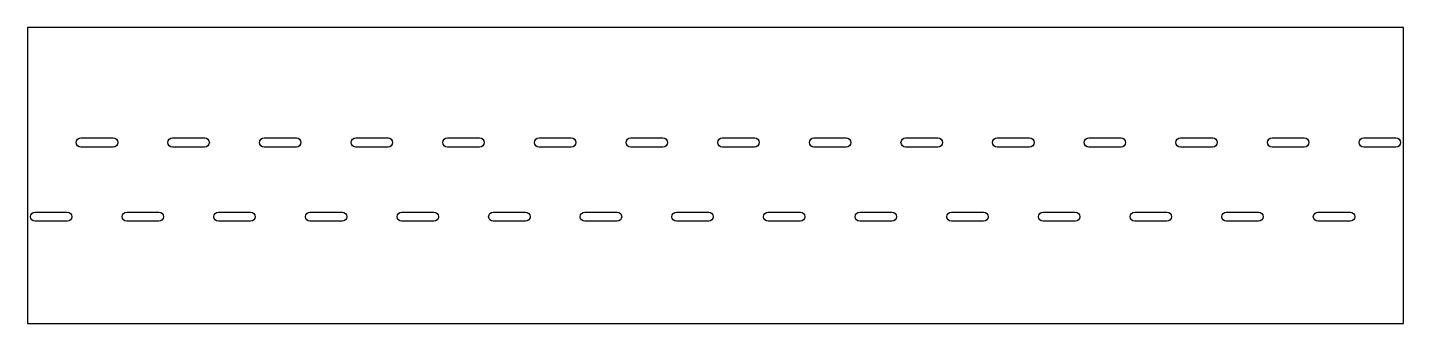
# Model space of a CAD drawing. Extents: x -5 to 9266, y -5 to 1990.
import ezdxf

# ---------------------------------------------------------------- set-up
doc = ezdxf.new("R2010")
doc.units = 0
doc.layers.get('0').update_dxf_attribs({"linetype": 'CONTINUOUS'})

msp = doc.modelspace()

# ---------------------------------------------------------------- linework, layer by layer
msp.add_lwpolyline([(9266, -5), (9266, 1990), (-5, 1990), (-5, -5)], close=True)
for points in [[(354.7, 1184, -1), (354.7, 1246), (571.7, 1246, -1), (571.7, 1184)], [(972.1, 1184, -1), (972.1, 1246), (1189.1, 1246, -1), (1189.1, 1184)], [(1589.5, 1184, -1), (1589.5, 1246), (1806.5, 1246, -1), (1806.5, 1184)], [(2206.9, 1184, -1), (2206.9, 1246), (2423.9, 1246, -1), (2423.9, 1184)], [(2824.3, 1184, -1), (2824.3, 1246), (3041.3, 1246, -1), (3041.3, 1184)], [(3441.7, 1184, -1), (3441.7, 1246), (3658.7, 1246, -1), (3658.7, 1184)], [(4059.1, 1184, -1), (4059.1, 1246), (4276.1, 1246, -1), (4276.1, 1184)], [(4676.5, 1184, -1), (4676.5, 1246), (4893.5, 1246, -1), (4893.5, 1184)], [(5293.9, 1184, -1), (5293.9, 1246), (5510.9, 1246, -1), (5510.9, 1184)], [(5911.3, 1184, -1), (5911.3, 1246), (6128.3, 1246, -1), (6128.3, 1184)], [(6528.7, 1184, -1), (6528.7, 1246), (6745.7, 1246, -1), (6745.7, 1184)], [(7146.1, 1184, -1), (7146.1, 1246), (7363.1, 1246, -1), (7363.1, 1184)], [(7763.5, 1184, -1), (7763.5, 1246), (7980.5, 1246, -1), (7980.5, 1184)], [(8380.9, 1184, -1), (8380.9, 1246), (8597.9, 1246, -1), (8597.9, 1184)], [(8998.3, 1184, -1), (8998.3, 1246), (9215.3, 1246, -1), (9215.3, 1184)], [(46, 684, -1), (46, 746), (263, 746, -1), (263, 684)], [(663.4, 684, -1), (663.4, 746), (880.4, 746, -1), (880.4, 684)], [(1280.8, 684, -1), (1280.8, 746), (1497.8, 746, -1), (1497.8, 684)], [(1898.2, 684, -1), (1898.2, 746), (2115.2, 746, -1), (2115.2, 684)], [(2515.6, 684, -1), (2515.6, 746), (2732.6, 746, -1), (2732.6, 684)], [(3133, 684, -1), (3133, 746), (3350, 746, -1), (3350, 684)], [(3750.4, 684, -1), (3750.4, 746), (3967.4, 746, -1), (3967.4, 684)], [(4367.8, 684, -1), (4367.8, 746), (4584.8, 746, -1), (4584.8, 684)], [(4985.2, 684, -1), (4985.2, 746), (5202.2, 746, -1), (5202.2, 684)], [(5602.6, 684, -1), (5602.6, 746), (5819.6, 746, -1), (5819.6, 684)], [(6220, 684, -1), (6220, 746), (6437, 746, -1), (6437, 684)], [(6837.4, 684, -1), (6837.4, 746), (7054.4, 746, -1), (7054.4, 684)], [(7454.8, 684, -1), (7454.8, 746), (7671.8, 746, -1), (7671.8, 684)], [(8072.2, 684, -1), (8072.2, 746), (8289.2, 746, -1), (8289.2, 684)], [(8689.6, 684, -1), (8689.6, 746), (8906.6, 746, -1), (8906.6, 684)]]:
    msp.add_lwpolyline(points, format="xyb", close=True)

doc.saveas('drawing.dxf')
